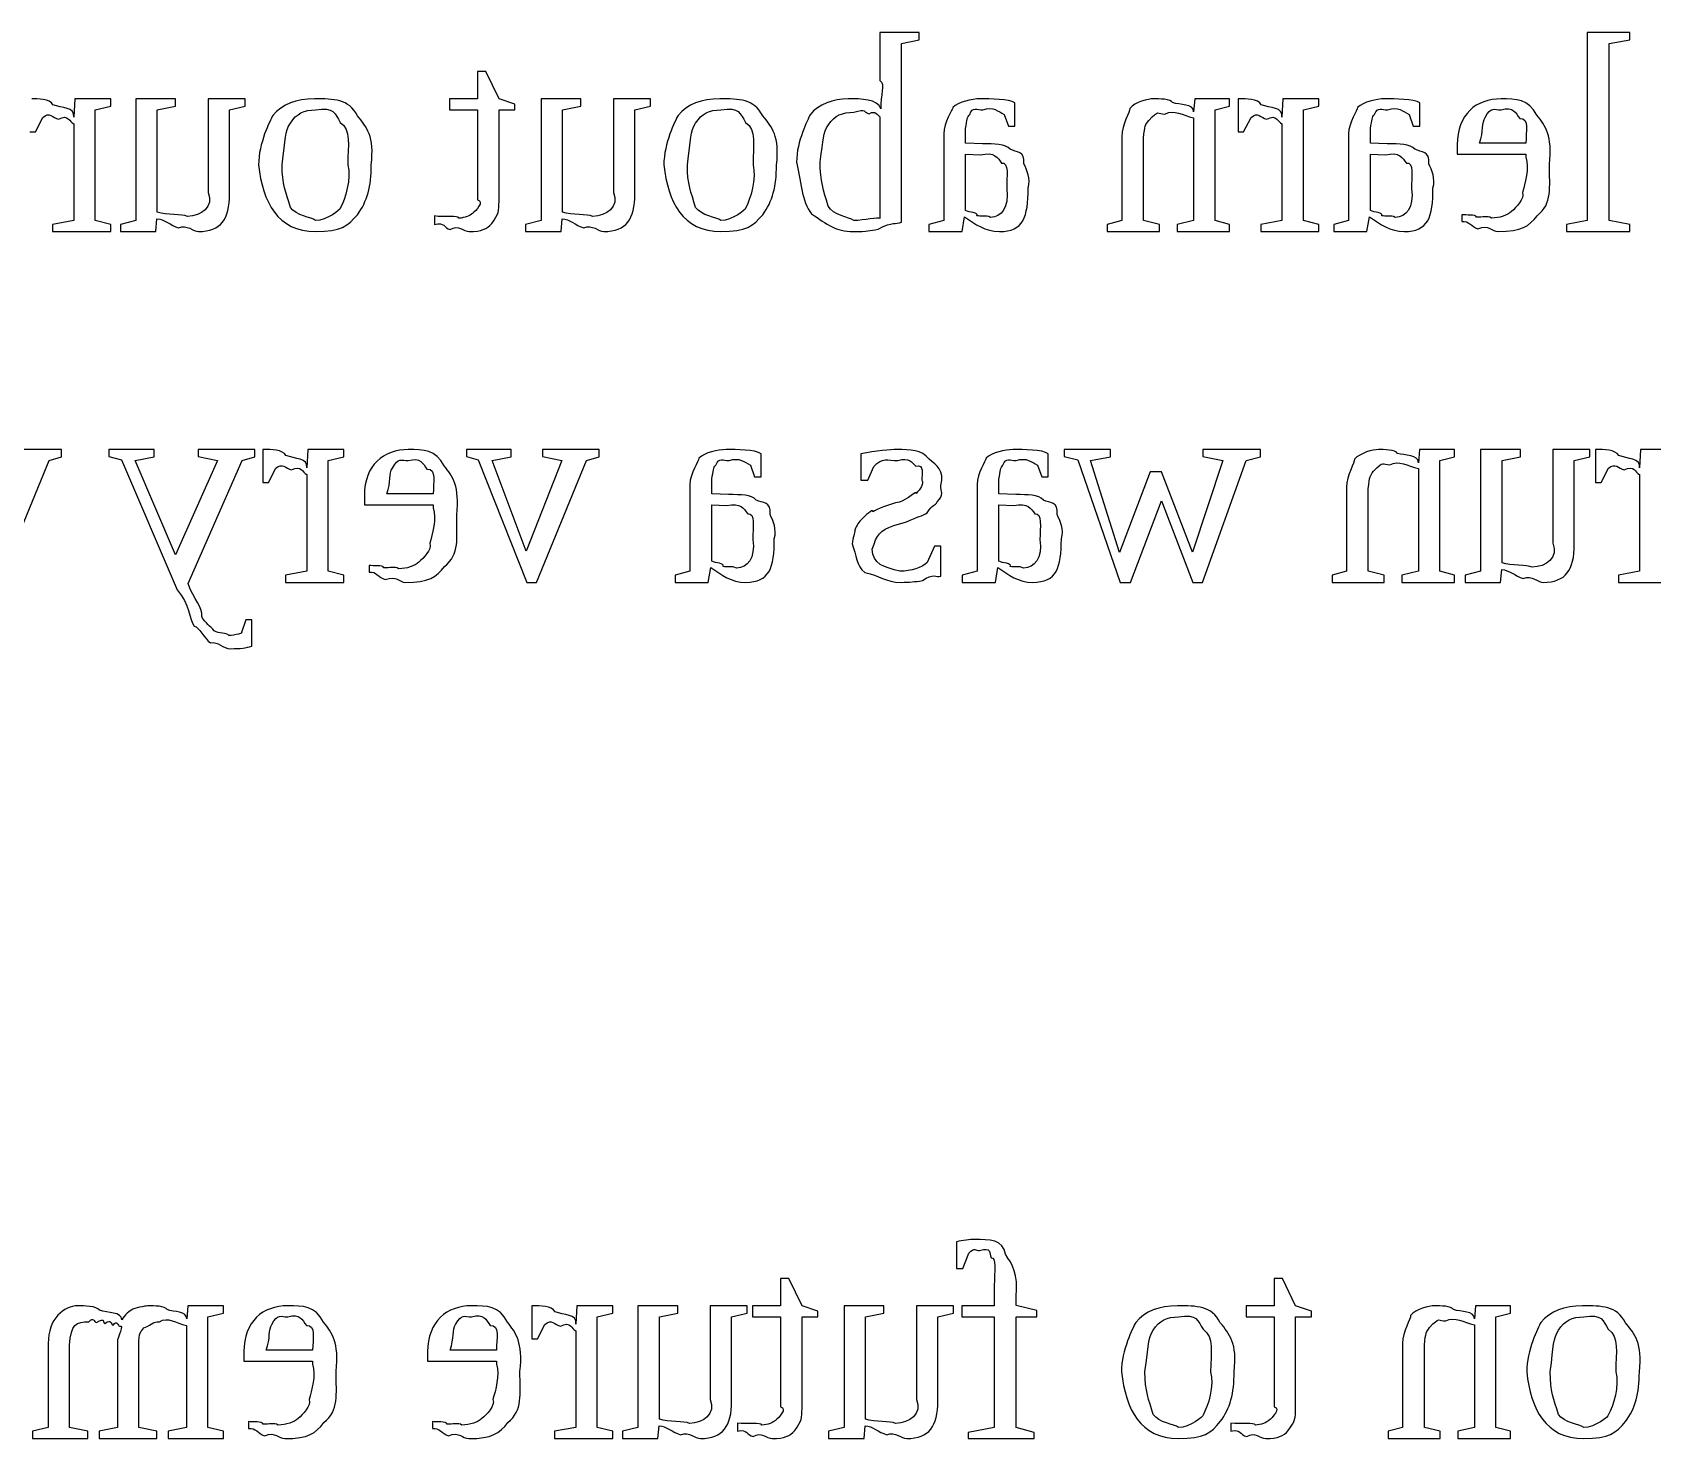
# Model space of a CAD drawing. Header units: millimetres. Extents: x 21 to 196, y 128 to 259.
# Drawn here: x 40.49 to 66.33, y 186.53 to 208.95 of the extents above; entities that cross this region are included whole.
import ezdxf

# ---------------------------------------------------------------- set-up
doc = ezdxf.new("R2010")
doc.units = ezdxf.units.MM
doc.layers.get('0').update_dxf_attribs({"linetype": 'CONTINUOUS'})

msp = doc.modelspace()

# ---------------------------------------------------------------- linework, layer by layer
at = {"color": 0}
for p, q in [((54.6308, 208.951), (54.0025, 208.951)), ((54.0025, 208.951), (54.0025, 208.184)), ((54.35, 208.774), (54.6308, 208.835)), ((54.6308, 208.835), (54.6308, 208.951)), ((65.9652, 208.951), (65.2872, 208.951)), ((65.2872, 208.951), (65.2872, 205.952)), ((65.6347, 208.774), (65.9652, 208.835)), ((65.9652, 208.835), (65.9652, 208.951)), ((54.35, 205.925), (54.35, 208.774)), ((65.6347, 205.952), (65.6347, 208.774)), ((47.7188, 208.328), (47.5865, 208.328)), ((47.5865, 208.328), (47.5865, 207.892)), ((47.928, 207.892), (47.7188, 208.328)), ((41.1607, 207.892), (41.1441, 207.6)), ((41.734, 207.892), (41.1607, 207.892)), ((41.734, 207.777), (41.734, 207.892)), ((42.7701, 207.892), (42.1361, 207.892)), ((42.1361, 207.892), (42.1361, 205.952)), ((42.7701, 207.777), (42.7701, 207.892)), ((43.8781, 207.892), (43.2883, 207.892)), ((43.2883, 207.892), (43.2883, 206.398)), ((43.8781, 207.777), (43.8781, 207.892)), ((47.5865, 207.892), (47.1399, 207.892)), ((47.1399, 207.892), (47.1399, 207.716)), ((48.1817, 207.809), (47.928, 207.892)), ((48.1817, 207.716), (48.1817, 207.809)), ((49.2347, 207.892), (48.6008, 207.892)), ((48.6008, 207.892), (48.6008, 205.952)), ((49.2347, 207.777), (49.2347, 207.892)), ((50.3424, 207.892), (49.7526, 207.892)), ((49.7526, 207.892), (49.7526, 206.398)), ((50.3424, 207.777), (50.3424, 207.892)), ((55.601, 207.892), (55.601, 207.892)), ((56.158, 207.457), (56.158, 207.826)), ((59.0243, 207.892), (59.0077, 207.683)), ((59.581, 207.892), (59.0243, 207.892)), ((59.581, 207.777), (59.581, 207.892)), ((59.7158, 207.892), (59.7158, 207.368)), ((59.7489, 207.892), (59.7158, 207.892)), ((60.4326, 207.892), (60.416, 207.6)), ((61.0059, 207.892), (60.4326, 207.892)), ((61.0059, 207.777), (61.0059, 207.892)), ((62.0586, 207.892), (62.0586, 207.892)), ((62.6152, 207.457), (62.6152, 207.826)), ((40.5324, 207.368), (40.6534, 207.595)), ((41.486, 207.716), (41.734, 207.777)), ((41.486, 205.952), (41.486, 207.716)), ((42.478, 207.716), (42.7701, 207.777)), ((42.478, 206.084), (42.478, 207.716)), ((43.6301, 207.716), (43.8781, 207.777)), ((43.6301, 206.376), (43.6301, 207.716)), ((47.1399, 207.716), (47.5865, 207.716)), ((47.5865, 207.716), (47.5865, 206.283)), ((47.928, 206.255), (47.928, 207.716)), ((47.928, 207.716), (48.1817, 207.716)), ((48.9423, 207.716), (49.2347, 207.777)), ((48.9423, 206.084), (48.9423, 207.716)), ((50.0944, 207.716), (50.3424, 207.777)), ((50.0944, 206.376), (50.0944, 207.716)), ((54.0025, 207.605), (54.0025, 205.985)), ((55.9869, 207.644), (56.0532, 207.457)), ((59.0077, 207.589), (59.0077, 205.952)), ((59.3492, 207.716), (59.581, 207.777)), ((59.3492, 205.952), (59.3492, 207.716)), ((59.8039, 207.368), (59.9253, 207.595)), ((60.7579, 207.716), (61.0059, 207.777)), ((60.7579, 205.952), (60.7579, 207.716)), ((62.4445, 207.644), (62.5105, 207.457)), ((63.9106, 207.716), (63.9106, 207.716)), ((40.4442, 207.368), (40.5324, 207.368)), ((41.1441, 207.495), (41.1441, 205.952)), ((55.0224, 207.336), (55.0224, 205.952)), ((55.3695, 207.187), (55.3695, 207.418)), ((56.0532, 207.457), (56.158, 207.457)), ((57.8612, 207.292), (57.8612, 205.952)), ((58.2083, 205.952), (58.2083, 207.264)), ((59.7158, 207.368), (59.8039, 207.368)), ((60.416, 207.495), (60.416, 205.952)), ((61.4796, 207.336), (61.4796, 205.952)), ((61.8271, 207.187), (61.8271, 207.418)), ((62.5105, 207.457), (62.6152, 207.457)), ((55.6398, 207.176), (55.3695, 207.187)), ((55.3695, 207.01), (55.6066, 206.999)), ((55.3695, 206.112), (55.3695, 207.01)), ((62.097, 207.176), (61.8271, 207.187)), ((61.8271, 207.01), (62.0642, 206.999)), ((61.8271, 206.112), (61.8271, 207.01)), ((63.2107, 207.159), (63.2107, 207.01)), ((63.2107, 207.01), (64.3075, 207.01)), ((64.3075, 207.187), (63.5688, 207.187)), ((64.3075, 207.01), (64.3075, 206.961)), ((44.093, 206.839), (44.093, 206.839)), ((44.468, 206.839), (44.468, 206.839)), ((50.5576, 206.839), (50.5576, 206.839)), ((50.9323, 206.839), (50.9323, 206.839)), ((53.049, 206.889), (53.049, 206.889)), ((42.4561, 205.776), (42.4727, 205.98)), ((46.8976, 206.024), (46.8976, 205.891)), ((48.9204, 205.776), (48.937, 205.98)), ((55.3145, 205.776), (55.353, 206.013)), ((61.7721, 205.776), (61.8105, 206.013)), ((63.2876, 206.045), (63.2876, 205.935)), ((41.1441, 205.952), (40.8079, 205.891)), ((40.8079, 205.891), (40.8079, 205.776)), ((40.8079, 205.776), (41.734, 205.776)), ((41.734, 205.891), (41.486, 205.952)), ((41.734, 205.776), (41.734, 205.891)), ((42.1361, 205.952), (41.8881, 205.891)), ((41.8881, 205.891), (41.8881, 205.776)), ((41.8881, 205.776), (42.4561, 205.776)), ((47.4543, 205.776), (47.4543, 205.776)), ((48.6008, 205.952), (48.3528, 205.891)), ((48.3528, 205.891), (48.3528, 205.776)), ((48.3528, 205.776), (48.9204, 205.776)), ((55.0224, 205.952), (54.7853, 205.891)), ((54.7853, 205.891), (54.7853, 205.776)), ((54.7853, 205.776), (55.3145, 205.776)), ((57.8612, 205.952), (57.6294, 205.891)), ((57.6294, 205.891), (57.6294, 205.776)), ((57.6294, 205.776), (58.462, 205.776)), ((58.462, 205.891), (58.2083, 205.952)), ((58.462, 205.776), (58.462, 205.891)), ((59.0077, 205.952), (58.7431, 205.891)), ((58.7431, 205.891), (58.7431, 205.776)), ((58.7431, 205.776), (59.581, 205.776)), ((59.581, 205.891), (59.3492, 205.952)), ((59.581, 205.776), (59.581, 205.891)), ((60.416, 205.952), (60.0798, 205.891)), ((60.0798, 205.891), (60.0798, 205.776)), ((60.0798, 205.776), (61.0059, 205.776)), ((61.0059, 205.891), (60.7579, 205.952)), ((61.0059, 205.776), (61.0059, 205.891)), ((61.4796, 205.952), (61.2429, 205.891)), ((61.2429, 205.891), (61.2429, 205.776)), ((61.2429, 205.776), (61.7721, 205.776)), ((65.2872, 205.952), (64.9566, 205.891)), ((64.9566, 205.891), (64.9566, 205.776)), ((64.9566, 205.776), (65.9652, 205.776)), ((65.9652, 205.891), (65.6347, 205.952)), ((65.9652, 205.776), (65.9652, 205.891)), ((39.9521, 200.183), (40.7515, 202.124)), ((40.9497, 202.3), (40.0459, 202.3)), ((40.7515, 202.124), (40.9497, 202.184)), ((40.9497, 202.184), (40.9497, 202.3)), ((42.4272, 202.3), (41.705, 202.3)), ((41.705, 202.3), (41.705, 202.19)), ((41.705, 202.19), (41.9089, 202.135)), ((41.9089, 202.135), (42.7965, 200.062)), ((42.1238, 202.124), (42.4272, 202.184)), ((42.7687, 200.619), (42.1238, 202.124)), ((42.4272, 202.184), (42.4272, 202.3)), ((43.4358, 202.124), (42.7687, 200.619)), ((42.9673, 200.162), (43.8326, 202.124)), ((44.0313, 202.3), (43.1271, 202.3)), ((43.1271, 202.3), (43.1271, 202.19)), ((43.1271, 202.19), (43.4358, 202.124)), ((43.8326, 202.124), (44.0313, 202.184)), ((44.0313, 202.184), (44.0313, 202.3)), ((44.1607, 202.3), (44.1607, 201.777)), ((44.1935, 202.3), (44.1607, 202.3)), ((44.8772, 202.3), (44.8606, 202.008)), ((45.4505, 202.3), (44.8772, 202.3)), ((45.2025, 202.124), (45.4505, 202.184)), ((45.2025, 200.36), (45.2025, 202.124)), ((45.4505, 202.184), (45.4505, 202.3)), ((46.4813, 202.124), (46.4813, 202.124)), ((48.1238, 202.3), (47.4073, 202.3)), ((47.4073, 202.3), (47.4073, 202.19)), ((47.4073, 202.19), (47.5947, 202.135)), ((47.5947, 202.135), (48.3718, 200.183)), ((47.8208, 202.124), (48.1238, 202.184)), ((48.3609, 200.679), (47.8208, 202.124)), ((48.1238, 202.184), (48.1238, 202.3)), ((48.9285, 202.124), (48.3609, 200.679)), ((48.5263, 200.183), (49.3254, 202.124)), ((49.524, 202.3), (48.6198, 202.3)), ((48.6198, 202.3), (48.6198, 202.19)), ((48.6198, 202.19), (48.9285, 202.124)), ((49.3254, 202.124), (49.524, 202.184)), ((49.524, 202.184), (49.524, 202.3)), ((51.5525, 202.3), (51.5525, 202.3)), ((52.1092, 201.865), (52.1092, 202.234)), ((53.7009, 202.234), (53.7009, 201.81)), ((56.1315, 202.3), (56.1315, 202.3)), ((56.6882, 201.865), (56.6882, 202.234)), ((57.682, 202.3), (56.9433, 202.3)), ((56.9433, 202.3), (56.9433, 202.19)), ((56.9433, 202.19), (57.1581, 202.135)), ((57.1581, 202.135), (57.8362, 200.183)), ((57.3624, 202.124), (57.682, 202.184)), ((57.8252, 200.658), (57.3624, 202.124)), ((57.682, 202.184), (57.682, 202.3)), ((59.4734, 202.124), (58.9883, 200.663)), ((59.1481, 200.183), (59.848, 202.124)), ((60.0742, 202.3), (59.1538, 202.3)), ((59.1538, 202.3), (59.1538, 202.19)), ((59.1538, 202.19), (59.4734, 202.124)), ((59.848, 202.124), (60.0742, 202.184)), ((60.0742, 202.184), (60.0742, 202.3)), ((62.6099, 202.3), (62.5934, 202.091)), ((63.1666, 202.3), (62.6099, 202.3)), ((62.9348, 202.124), (63.1666, 202.184)), ((62.9348, 200.36), (62.9348, 202.124)), ((63.1666, 202.184), (63.1666, 202.3)), ((64.2193, 202.3), (63.5854, 202.3)), ((63.5854, 202.3), (63.5854, 200.36)), ((63.9272, 202.124), (64.2193, 202.184)), ((63.9272, 200.492), (63.9272, 202.124)), ((64.2193, 202.184), (64.2193, 202.3)), ((65.3274, 202.3), (64.7375, 202.3)), ((64.7375, 202.3), (64.7375, 200.806)), ((65.0794, 202.124), (65.3274, 202.184)), ((65.0794, 200.784), (65.0794, 202.124)), ((65.3274, 202.184), (65.3274, 202.3)), ((65.4184, 202.3), (65.4184, 201.777)), ((65.4512, 202.3), (65.4184, 202.3)), ((66.1349, 202.3), (66.1183, 202.008)), ((66.7082, 202.3), (66.1349, 202.3)), ((44.2489, 201.777), (44.3699, 202.002)), ((44.8606, 201.903), (44.8606, 200.36)), ((51.9384, 202.052), (52.0044, 201.865)), ((52.0044, 201.865), (52.1092, 201.865)), ((53.811, 201.81), (53.9048, 202.03)), ((56.5175, 202.052), (56.5838, 201.865)), ((56.5838, 201.865), (56.6882, 201.865)), ((58.3159, 201.947), (57.8252, 200.658)), ((58.4976, 201.947), (58.3159, 201.947)), ((58.9883, 200.663), (58.4976, 201.947)), ((62.5934, 201.997), (62.5934, 200.36)), ((65.5066, 201.777), (65.6276, 202.002)), ((66.1183, 201.903), (66.1183, 200.36)), ((44.1607, 201.777), (44.2489, 201.777)), ((46.8782, 201.595), (46.1395, 201.595)), ((50.9736, 201.743), (50.9736, 200.36)), ((51.3211, 201.595), (51.3211, 201.826)), ((51.5909, 201.584), (51.3211, 201.595)), ((53.7009, 201.81), (53.811, 201.81)), ((55.553, 201.743), (55.553, 200.36)), ((55.9001, 201.595), (55.9001, 201.826)), ((56.1703, 201.584), (55.9001, 201.595)), ((61.4468, 201.699), (61.4468, 200.36)), ((61.794, 200.36), (61.794, 201.672)), ((65.4184, 201.777), (65.5066, 201.777)), ((45.781, 201.567), (45.781, 201.418)), ((45.781, 201.418), (46.8782, 201.418)), ((46.8782, 201.418), (46.8782, 201.369)), ((51.3211, 201.418), (51.5578, 201.407)), ((51.3211, 200.52), (51.3211, 201.418)), ((55.9001, 201.418), (56.1372, 201.407)), ((55.9001, 200.52), (55.9001, 201.418)), ((58.0016, 200.183), (58.4976, 201.484)), ((58.4976, 201.484), (58.994, 200.183)), ((54.2244, 201.088), (54.4283, 201.148)), ((53.563, 200.795), (53.563, 200.795)), ((54.8749, 200.762), (54.7592, 200.498)), ((54.9741, 200.762), (54.8749, 200.762)), ((54.9741, 200.283), (54.9741, 200.762)), ((44.8606, 200.36), (44.5244, 200.299)), ((44.5244, 200.299), (44.5244, 200.183)), ((45.4505, 200.299), (45.2025, 200.36)), ((45.4505, 200.183), (45.4505, 200.299)), ((45.8583, 200.454), (45.8583, 200.343)), ((50.9736, 200.36), (50.7365, 200.299)), ((50.7365, 200.299), (50.7365, 200.183)), ((51.2657, 200.183), (51.3045, 200.42)), ((55.553, 200.36), (55.3159, 200.299)), ((55.3159, 200.299), (55.3159, 200.183)), ((55.8451, 200.183), (55.8835, 200.42)), ((61.4468, 200.36), (61.2151, 200.299)), ((61.2151, 200.299), (61.2151, 200.183)), ((62.0476, 200.299), (61.794, 200.36)), ((62.0476, 200.183), (62.0476, 200.299)), ((62.5934, 200.36), (62.3288, 200.299)), ((62.3288, 200.299), (62.3288, 200.183)), ((63.1666, 200.299), (62.9348, 200.36)), ((63.1666, 200.183), (63.1666, 200.299)), ((63.5854, 200.36), (63.3374, 200.299)), ((63.3374, 200.299), (63.3374, 200.183)), ((63.905, 200.183), (63.9216, 200.387)), ((66.1183, 200.36), (65.7821, 200.299)), ((65.7821, 200.299), (65.7821, 200.183)), ((44.5244, 200.183), (45.4505, 200.183)), ((48.3718, 200.183), (48.5263, 200.183)), ((50.7365, 200.183), (51.2657, 200.183)), ((55.3159, 200.183), (55.8451, 200.183)), ((57.8362, 200.183), (58.0016, 200.183)), ((58.994, 200.183), (59.1481, 200.183)), ((61.2151, 200.183), (62.0476, 200.183)), ((62.3288, 200.183), (63.1666, 200.183)), ((63.3374, 200.183), (63.905, 200.183)), ((65.7821, 200.183), (66.7082, 200.183)), ((43.8877, 199.583), (43.8217, 199.384)), ((43.9872, 199.583), (43.8877, 199.583)), ((43.9872, 199.164), (43.9872, 199.583)), ((43.6453, 199.125), (43.6453, 199.125))]:
    msp.add_line(p, q, dxfattribs=at)
at = {"color": 250}
for p, q in [((55.2277, 189.668), (55.2277, 189.243)), ((55.3268, 189.243), (55.4207, 189.486)), ((55.2277, 189.243), (55.3268, 189.243)), ((52.5515, 189.083), (52.4192, 189.083)), ((52.4192, 189.083), (52.4192, 188.648)), ((52.7611, 188.648), (52.5515, 189.083)), ((55.8285, 188.973), (55.8285, 188.648)), ((60.4227, 189.083), (60.2904, 189.083)), ((60.2904, 189.083), (60.2904, 188.648)), ((60.6323, 188.648), (60.4227, 189.083)), ((56.1756, 188.654), (56.1756, 188.791)), ((42.9645, 188.648), (42.9479, 188.438)), ((43.5321, 188.648), (42.9645, 188.648)), ((43.2841, 188.472), (43.5321, 188.532)), ((43.2841, 186.708), (43.2841, 188.472)), ((43.5321, 188.532), (43.5321, 188.648)), ((44.5576, 188.472), (44.5576, 188.472)), ((47.4899, 188.472), (47.4899, 188.472)), ((48.4519, 188.648), (48.4519, 188.124)), ((48.4851, 188.648), (48.4519, 188.648)), ((49.1684, 188.648), (49.1518, 188.356)), ((49.7417, 188.648), (49.1684, 188.648)), ((49.4937, 188.472), (49.7417, 188.532)), ((49.4937, 186.708), (49.4937, 188.472)), ((49.7417, 188.532), (49.7417, 188.648)), ((50.7781, 188.648), (50.1442, 188.648)), ((50.1442, 188.648), (50.1442, 186.708)), ((50.4857, 188.472), (50.7781, 188.532)), ((50.4857, 186.84), (50.4857, 188.472)), ((50.7781, 188.532), (50.7781, 188.648)), ((51.8859, 188.648), (51.296, 188.648)), ((51.296, 188.648), (51.296, 187.154)), ((51.6378, 188.472), (51.8859, 188.532)), ((51.6378, 187.132), (51.6378, 188.472)), ((51.8859, 188.532), (51.8859, 188.648)), ((52.4192, 188.648), (51.9726, 188.648)), ((51.9726, 188.648), (51.9726, 188.472)), ((51.9726, 188.472), (52.4192, 188.472)), ((52.4192, 188.472), (52.4192, 187.039)), ((53.0144, 188.565), (52.7611, 188.648)), ((52.7611, 187.011), (52.7611, 188.472)), ((52.7611, 188.472), (53.0144, 188.472)), ((53.0144, 188.472), (53.0144, 188.565)), ((54.0674, 188.648), (53.4335, 188.648)), ((53.4335, 188.648), (53.4335, 186.708)), ((53.7753, 188.472), (54.0674, 188.532)), ((53.7753, 186.84), (53.7753, 188.472)), ((54.0674, 188.532), (54.0674, 188.648)), ((55.1751, 188.648), (54.5853, 188.648)), ((54.5853, 188.648), (54.5853, 187.154)), ((54.9271, 188.472), (55.1751, 188.532)), ((54.9271, 187.132), (54.9271, 188.472)), ((55.1751, 188.532), (55.1751, 188.648)), ((55.8285, 188.648), (55.3103, 188.648)), ((55.3103, 188.648), (55.3103, 188.472)), ((55.3103, 188.472), (55.8285, 188.472)), ((55.8285, 188.472), (55.8285, 186.708)), ((56.5065, 188.571), (56.1756, 188.654)), ((56.1756, 188.472), (56.5065, 188.472)), ((56.1756, 186.708), (56.1756, 188.472)), ((56.5065, 188.472), (56.5065, 188.571)), ((60.2904, 188.648), (59.8442, 188.648)), ((59.8442, 188.648), (59.8442, 188.472)), ((59.8442, 188.472), (60.2904, 188.472)), ((60.2904, 188.472), (60.2904, 187.039)), ((60.8859, 188.565), (60.6323, 188.648)), ((60.6323, 187.011), (60.6323, 188.472)), ((60.6323, 188.472), (60.8859, 188.472)), ((60.8859, 188.472), (60.8859, 188.565)), ((63.5042, 188.648), (63.4877, 188.438)), ((64.0609, 188.648), (63.5042, 188.648)), ((63.8295, 188.472), (64.0609, 188.532)), ((63.8295, 186.708), (63.8295, 188.472)), ((64.0609, 188.532), (64.0609, 188.648)), ((42.9426, 188.334), (42.9426, 186.708)), ((48.5401, 188.124), (48.6615, 188.35)), ((49.1518, 188.251), (49.1518, 186.708)), ((63.4877, 188.345), (63.4877, 186.708)), ((40.7377, 188.047), (40.7377, 186.708)), ((41.0792, 186.708), (41.0792, 188.02)), ((41.8401, 188.064), (41.8401, 186.708)), ((42.1816, 186.708), (42.1816, 188.02)), ((43.8573, 187.915), (43.8573, 187.766)), ((44.9545, 187.942), (44.2158, 187.942)), ((46.79, 187.915), (46.79, 187.766)), ((47.8868, 187.942), (47.148, 187.942)), ((48.4519, 188.124), (48.5401, 188.124)), ((62.3411, 188.047), (62.3411, 186.708)), ((62.6883, 186.708), (62.6883, 188.02)), ((43.8573, 187.766), (44.9545, 187.766)), ((44.9545, 187.766), (44.9545, 187.716)), ((46.79, 187.766), (47.8868, 187.766)), ((47.8868, 187.766), (47.8868, 187.716)), ((57.857, 187.595), (57.857, 187.595)), ((58.2316, 187.595), (58.2316, 187.595)), ((64.3199, 187.595), (64.3199, 187.595)), ((64.6949, 187.595), (64.6949, 187.595)), ((40.7377, 186.708), (40.4894, 186.647)), ((40.4894, 186.647), (40.4894, 186.531)), ((41.3713, 186.647), (41.0792, 186.708)), ((41.3713, 186.531), (41.3713, 186.647)), ((41.8401, 186.708), (41.5477, 186.647)), ((41.5477, 186.647), (41.5477, 186.531)), ((42.4684, 186.647), (42.1816, 186.708)), ((42.4684, 186.531), (42.4684, 186.647)), ((42.9426, 186.708), (42.6501, 186.647)), ((42.6501, 186.647), (42.6501, 186.531)), ((43.5321, 186.647), (43.2841, 186.708)), ((43.5321, 186.531), (43.5321, 186.647)), ((43.9346, 186.801), (43.9346, 186.691)), ((46.8672, 186.801), (46.8672, 186.691)), ((49.1518, 186.708), (48.8156, 186.647)), ((48.8156, 186.647), (48.8156, 186.531)), ((49.7417, 186.647), (49.4937, 186.708)), ((49.7417, 186.531), (49.7417, 186.647)), ((50.1442, 186.708), (49.8962, 186.647)), ((49.8962, 186.647), (49.8962, 186.531)), ((50.4638, 186.531), (50.4804, 186.735)), ((51.7303, 186.779), (51.7303, 186.647)), ((53.4335, 186.708), (53.1855, 186.647)), ((53.1855, 186.647), (53.1855, 186.531)), ((53.7531, 186.531), (53.7697, 186.735)), ((55.8285, 186.708), (55.4094, 186.63)), ((55.4094, 186.63), (55.4094, 186.531)), ((56.4624, 186.63), (56.1756, 186.708)), ((56.4624, 186.531), (56.4624, 186.63)), ((59.6015, 186.779), (59.6015, 186.647)), ((62.3411, 186.708), (62.1097, 186.647)), ((62.1097, 186.647), (62.1097, 186.531)), ((62.9419, 186.647), (62.6883, 186.708)), ((62.9419, 186.531), (62.9419, 186.647)), ((63.4877, 186.708), (63.2231, 186.647)), ((63.2231, 186.647), (63.2231, 186.531)), ((64.0609, 186.647), (63.8295, 186.708)), ((64.0609, 186.531), (64.0609, 186.647)), ((40.4894, 186.531), (41.3713, 186.531)), ((41.5477, 186.531), (42.4684, 186.531)), ((42.6501, 186.531), (43.5321, 186.531)), ((48.8156, 186.531), (49.7417, 186.531)), ((49.8962, 186.531), (50.4638, 186.531)), ((52.287, 186.531), (52.287, 186.531)), ((53.1855, 186.531), (53.7531, 186.531)), ((55.4094, 186.531), (56.4624, 186.531)), ((60.1581, 186.531), (60.1581, 186.531)), ((62.1097, 186.531), (62.9419, 186.531)), ((63.2231, 186.531), (64.0609, 186.531))]:
    msp.add_line(p, q, dxfattribs=at)
at = {"color": 0}
for points in [[(54.0025, 208.184), (54.0949, 208.124), (54.0082, 207.953), (54.0191, 207.732)], [(40.8132, 207.798), (40.7691, 207.892), (40.5585, 207.892), (40.477, 207.892)], [(41.1441, 207.6), (41.1702, 207.767), (40.954, 207.735), (40.8132, 207.798)], [(44.9862, 207.892), (44.6938, 207.892), (44.4708, 207.804), (44.3191, 207.628)], [(45.6696, 207.622), (45.5291, 207.892), (45.2921, 207.892), (44.9862, 207.892)], [(51.4505, 207.892), (51.1584, 207.892), (50.9351, 207.804), (50.7834, 207.628)], [(52.1339, 207.622), (51.9934, 207.892), (51.7564, 207.892), (51.4505, 207.892)], [(53.4956, 207.892), (53.2571, 207.892), (53.0296, 207.807), (52.8891, 207.639)], [(54.0191, 207.732), (53.9669, 207.892), (53.7048, 207.892), (53.4956, 207.892)], [(55.601, 207.892), (55.4687, 207.892), (55.2581, 207.845), (55.1656, 207.754)], [(56.158, 207.826), (56.0641, 207.892), (55.7636, 207.892), (55.601, 207.892)], [(58.3681, 207.892), (58.2842, 207.892), (58.0732, 207.84), (57.9878, 207.738)], [(58.6715, 207.832), (58.6521, 207.892), (58.4496, 207.892), (58.3681, 207.892)], [(59.0077, 207.683), (59.0077, 207.815), (58.7897, 207.794), (58.6715, 207.832)], [(60.0851, 207.798), (60.041, 207.892), (59.8304, 207.892), (59.7489, 207.892)], [(60.416, 207.6), (60.4421, 207.767), (60.2259, 207.735), (60.0851, 207.798)], [(62.0586, 207.892), (61.9263, 207.892), (61.7153, 207.845), (61.6232, 207.754)], [(62.6152, 207.826), (62.5217, 207.892), (62.2212, 207.892), (62.0586, 207.892)], [(63.9106, 207.892), (63.518, 207.892), (63.2107, 207.647), (63.2107, 207.159)], [(64.4839, 207.633), (64.3488, 207.892), (64.1572, 207.892), (63.9106, 207.892)], [(40.6534, 207.595), (40.7582, 207.694), (40.8065, 207.585), (40.9014, 207.567)], [(40.9014, 207.567), (41.064, 207.657), (41.0753, 207.524), (41.1441, 207.495)], [(44.3191, 207.628), (44.275, 207.54), (44.093, 207.188), (44.093, 206.839)], [(44.6003, 207.506), (44.698, 207.657), (44.8194, 207.716), (45.0025, 207.716)], [(45.0025, 207.716), (45.2974, 207.774), (45.314, 207.65), (45.394, 207.517)], [(45.89, 206.839), (45.9437, 207.297), (45.817, 207.441), (45.6696, 207.622)], [(50.7834, 207.628), (50.7393, 207.54), (50.5576, 207.188), (50.5576, 206.839)], [(51.0646, 207.506), (51.1623, 207.657), (51.2837, 207.716), (51.4671, 207.716)], [(51.4671, 207.716), (51.762, 207.774), (51.7783, 207.65), (51.8583, 207.517)], [(52.3543, 206.839), (52.4083, 207.297), (52.2813, 207.441), (52.1339, 207.622)], [(52.8891, 207.639), (52.856, 207.558), (52.6743, 207.221), (52.6743, 206.883)], [(53.1813, 207.479), (53.2832, 207.631), (53.406, 207.677), (53.5891, 207.677)], [(53.5891, 207.677), (53.782, 207.749), (53.7517, 207.669), (53.8318, 207.655)], [(53.8318, 207.655), (53.9404, 207.719), (53.9669, 207.623), (54.0025, 207.605)], [(55.1656, 207.754), (55.1642, 207.707), (55.0224, 207.523), (55.0224, 207.336)], [(55.3695, 207.418), (55.3956, 207.561), (55.3918, 207.596), (55.4359, 207.644)], [(55.4359, 207.644), (55.4838, 207.774), (55.5502, 207.716), (55.645, 207.716)], [(55.645, 207.716), (55.8214, 207.774), (55.8849, 207.691), (55.9869, 207.644)], [(57.9878, 207.738), (57.9974, 207.686), (57.8612, 207.486), (57.8612, 207.292)], [(58.2083, 207.264), (58.2291, 207.473), (58.2359, 207.475), (58.2909, 207.545)], [(58.2909, 207.545), (58.4563, 207.73), (58.4331, 207.65), (58.5502, 207.65)], [(58.5502, 207.65), (58.699, 207.73), (58.8285, 207.629), (59.0077, 207.589)], [(59.9253, 207.595), (60.0301, 207.694), (60.0784, 207.585), (60.1733, 207.567)], [(60.1733, 207.567), (60.3359, 207.657), (60.3472, 207.524), (60.416, 207.495)], [(61.6232, 207.754), (61.6218, 207.707), (61.4796, 207.523), (61.4796, 207.336)], [(61.8271, 207.418), (61.8532, 207.561), (61.849, 207.596), (61.8931, 207.644)], [(61.8931, 207.644), (61.9414, 207.774), (62.0078, 207.716), (62.1026, 207.716)], [(62.1026, 207.716), (62.279, 207.774), (62.3425, 207.691), (62.4445, 207.644)], [(63.5688, 207.187), (63.6393, 207.377), (63.5991, 207.513), (63.657, 207.595)], [(63.657, 207.595), (63.7536, 207.774), (63.7977, 207.716), (63.9106, 207.716)], [(63.9106, 207.716), (64.1131, 207.774), (64.1396, 207.669), (64.2084, 207.578)], [(64.2084, 207.578), (64.3668, 207.595), (64.3075, 207.359), (64.3075, 207.187)], [(64.6825, 206.845), (64.7347, 207.311), (64.6162, 207.459), (64.4839, 207.633)], [(44.468, 206.839), (44.5258, 207.264), (44.5121, 207.37), (44.6003, 207.506)], [(45.394, 207.517), (45.5757, 207.392), (45.5154, 207.159), (45.5154, 206.839)], [(50.9323, 206.839), (50.9901, 207.264), (50.9764, 207.37), (51.0646, 207.506)], [(51.8583, 207.517), (52.0404, 207.392), (51.9797, 207.159), (51.9797, 206.839)], [(53.049, 206.889), (53.1068, 207.253), (53.0931, 207.349), (53.1813, 207.479)], [(55.6066, 206.999), (55.8366, 207.054), (55.8849, 206.947), (55.9428, 206.867)], [(56.0807, 207.088), (56.0021, 207.176), (55.8313, 207.172), (55.6398, 207.176)], [(56.3012, 206.856), (56.3217, 207.068), (56.1799, 207.035), (56.0807, 207.088)], [(62.0642, 206.999), (62.2942, 207.054), (62.3425, 206.947), (62.4004, 206.867)], [(62.538, 207.088), (62.4597, 207.176), (62.2886, 207.172), (62.097, 207.176)], [(62.7585, 206.856), (62.7793, 207.068), (62.6375, 207.035), (62.538, 207.088)], [(44.093, 206.839), (44.1579, 206.246), (44.3964, 205.776), (45.0025, 205.776)], [(44.6003, 206.162), (44.5258, 206.407), (44.468, 206.527), (44.468, 206.839)], [(45.5154, 206.839), (45.5757, 206.631), (45.4752, 206.285), (45.394, 206.15)], [(45.6696, 206.045), (45.8265, 206.256), (45.89, 206.494), (45.89, 206.839)], [(50.5576, 206.839), (50.6222, 206.246), (50.8607, 205.776), (51.4671, 205.776)], [(51.0646, 206.162), (50.9901, 206.407), (50.9323, 206.527), (50.9323, 206.839)], [(51.9797, 206.839), (52.0404, 206.631), (51.9395, 206.285), (51.8583, 206.15)], [(52.1339, 206.045), (52.2912, 206.256), (52.3543, 206.494), (52.3543, 206.839)], [(52.6743, 206.883), (52.7389, 206.624), (52.754, 206.247), (52.911, 206.057)], [(53.1756, 206.183), (53.1068, 206.44), (53.049, 206.576), (53.049, 206.889)], [(55.9428, 206.867), (56.0684, 206.892), (56.0257, 206.649), (56.0257, 206.459)], [(56.3672, 206.47), (56.4141, 206.627), (56.3453, 206.752), (56.3012, 206.856)], [(62.4004, 206.867), (62.5256, 206.892), (62.4829, 206.649), (62.4829, 206.459)], [(62.8248, 206.47), (62.8717, 206.627), (62.8026, 206.752), (62.7585, 206.856)], [(64.3075, 206.961), (64.3668, 206.797), (64.2895, 206.533), (64.2525, 206.398)], [(64.4895, 206.029), (64.7347, 206.23), (64.6825, 206.47), (64.6825, 206.845)], [(43.2883, 206.398), (43.386, 206.173), (43.1782, 206.018), (42.9577, 206.018)], [(43.1341, 205.776), (43.4964, 205.776), (43.6301, 205.975), (43.6301, 206.376)], [(47.5865, 206.283), (47.7008, 206.252), (47.559, 206.113), (47.5036, 206.062)], [(47.8123, 205.902), (47.928, 206.062), (47.928, 206.103), (47.928, 206.255)], [(49.7526, 206.398), (49.8507, 206.173), (49.6425, 206.018), (49.422, 206.018)], [(49.5984, 205.776), (49.9607, 205.776), (50.0944, 205.975), (50.0944, 206.376)], [(56.0257, 206.459), (56.0684, 206.162), (55.94, 206.001), (55.7664, 206.001)], [(55.9096, 205.776), (56.2956, 205.776), (56.3672, 206.007), (56.3672, 206.47)], [(62.4829, 206.459), (62.5256, 206.162), (62.3976, 206.001), (62.224, 206.001)], [(62.3672, 205.776), (62.7532, 205.776), (62.8248, 206.007), (62.8248, 206.47)], [(64.2525, 206.398), (64.2895, 206.294), (64.1533, 206.164), (64.0761, 206.095)], [(42.4727, 205.98), (42.5884, 205.974), (42.6861, 205.876), (42.8142, 205.836)], [(42.9577, 206.018), (42.8748, 206.054), (42.6254, 206.04), (42.478, 206.084)], [(45.0025, 205.952), (44.9365, 206.01), (44.6885, 206.021), (44.6003, 206.162)], [(45.394, 206.15), (45.4106, 206.128), (45.1788, 205.952), (45.0025, 205.952)], [(45.0025, 205.776), (45.4106, 205.776), (45.5193, 205.865), (45.6696, 206.045)], [(47.2888, 205.99), (47.2779, 206.036), (47.0517, 206.001), (46.8976, 206.024)], [(47.5036, 206.062), (47.4733, 206.036), (47.377, 205.99), (47.2888, 205.99)], [(48.937, 205.98), (49.0527, 205.974), (49.1504, 205.876), (49.2788, 205.836)], [(49.422, 206.018), (49.3391, 206.054), (49.0897, 206.04), (48.9423, 206.084)], [(51.4671, 205.952), (51.4008, 206.01), (51.1528, 206.021), (51.0646, 206.162)], [(51.8583, 206.15), (51.8749, 206.128), (51.6435, 205.952), (51.4671, 205.952)], [(51.4671, 205.776), (51.8749, 205.776), (51.9836, 205.865), (52.1339, 206.045)], [(52.911, 206.057), (53.1689, 205.893), (53.2903, 205.776), (53.5838, 205.776)], [(53.5891, 205.952), (53.5107, 206.01), (53.2613, 206.029), (53.1756, 206.183)], [(54.0025, 205.985), (53.9806, 206.01), (53.7517, 205.952), (53.5891, 205.952)], [(55.353, 206.013), (55.5279, 205.893), (55.6824, 205.776), (55.9096, 205.776)], [(55.5516, 206.029), (55.5763, 206.084), (55.433, 206.079), (55.3695, 206.112)], [(55.7664, 206.001), (55.6934, 206.043), (55.6108, 206.01), (55.5516, 206.029)], [(61.8105, 206.013), (61.9855, 205.893), (62.14, 205.776), (62.3672, 205.776)], [(62.0088, 206.029), (62.0339, 206.084), (61.8906, 206.079), (61.8271, 206.112)], [(62.224, 206.001), (62.151, 206.043), (62.0681, 206.01), (62.0088, 206.029)], [(63.5194, 206.007), (63.5109, 206.058), (63.3469, 206.03), (63.2876, 206.045)], [(63.7565, 205.99), (63.6986, 206.036), (63.6115, 205.996), (63.5194, 206.007)], [(64.0761, 206.095), (64.014, 206.036), (63.8888, 205.99), (63.7565, 205.99)], [(63.8665, 205.776), (64.2387, 205.776), (64.3572, 205.86), (64.4895, 206.029)], [(42.8142, 205.836), (42.9602, 205.893), (43.0459, 205.776), (43.1341, 205.776)], [(46.8976, 205.891), (47.0655, 205.937), (47.0408, 205.831), (47.1509, 205.809)], [(47.1509, 205.809), (47.2817, 205.893), (47.359, 205.776), (47.4543, 205.776)], [(47.4543, 205.776), (47.6525, 205.776), (47.7326, 205.817), (47.8123, 205.902)], [(49.2788, 205.836), (49.4249, 205.893), (49.5102, 205.776), (49.5984, 205.776)], [(53.5838, 205.776), (53.8152, 205.776), (53.8318, 205.788), (53.975, 205.814)], [(53.975, 205.814), (54.2202, 205.948), (54.2438, 205.88), (54.35, 205.925)], [(63.2876, 205.935), (63.3966, 205.955), (63.4351, 205.853), (63.5413, 205.82)], [(63.5413, 205.82), (63.7275, 205.893), (63.7565, 205.776), (63.8665, 205.776)], [(44.5301, 202.207), (44.486, 202.3), (44.275, 202.3), (44.1935, 202.3)], [(44.3699, 202.002), (44.4747, 202.102), (44.523, 201.993), (44.6183, 201.975)], [(44.8606, 202.008), (44.8867, 202.175), (44.6705, 202.143), (44.5301, 202.207)], [(46.4813, 202.3), (46.0887, 202.3), (45.781, 202.055), (45.781, 201.567)], [(46.2276, 202.002), (46.3243, 202.182), (46.3684, 202.124), (46.4813, 202.124)], [(47.0546, 202.041), (46.9194, 202.3), (46.7279, 202.3), (46.4813, 202.3)], [(46.4813, 202.124), (46.6838, 202.182), (46.7099, 202.077), (46.779, 201.986)], [(51.1168, 202.162), (51.1157, 202.116), (50.9736, 201.931), (50.9736, 201.743)], [(51.5525, 202.3), (51.4202, 202.3), (51.2092, 202.253), (51.1168, 202.162)], [(51.387, 202.052), (51.4354, 202.182), (51.5013, 202.124), (51.5966, 202.124)], [(52.1092, 202.234), (52.0153, 202.3), (51.7151, 202.3), (51.5525, 202.3)], [(51.5966, 202.124), (51.773, 202.182), (51.8365, 202.099), (51.9384, 202.052)], [(54.2742, 202.3), (54.1845, 202.3), (53.9323, 202.278), (53.7009, 202.234)], [(53.9048, 202.03), (54.0523, 202.182), (54.1143, 202.124), (54.2907, 202.124)], [(54.7867, 202.146), (54.6696, 202.3), (54.4918, 202.3), (54.2742, 202.3)], [(54.2907, 202.124), (54.471, 202.182), (54.5112, 202.093), (54.5772, 202.035)], [(54.9741, 201.727), (55.0376, 201.976), (54.912, 202.043), (54.7867, 202.146)], [(55.6962, 202.162), (55.6948, 202.116), (55.553, 201.931), (55.553, 201.743)], [(56.1315, 202.3), (55.9992, 202.3), (55.7886, 202.253), (55.6962, 202.162)], [(55.9664, 202.052), (56.0144, 202.182), (56.0807, 202.124), (56.1756, 202.124)], [(56.6882, 202.234), (56.5947, 202.3), (56.2942, 202.3), (56.1315, 202.3)], [(56.1756, 202.124), (56.352, 202.182), (56.4155, 202.099), (56.5175, 202.052)], [(61.5735, 202.146), (61.583, 202.093), (61.4468, 201.894), (61.4468, 201.699)], [(61.9538, 202.3), (61.8698, 202.3), (61.6589, 202.248), (61.5735, 202.146)], [(61.8765, 201.953), (62.042, 202.137), (62.0187, 202.058), (62.1358, 202.058)], [(62.2572, 202.239), (62.2378, 202.3), (62.0353, 202.3), (61.9538, 202.3)], [(62.1358, 202.058), (62.2847, 202.137), (62.4141, 202.037), (62.5934, 201.997)], [(62.5934, 202.091), (62.5934, 202.223), (62.3757, 202.202), (62.2572, 202.239)], [(65.7874, 202.207), (65.7433, 202.3), (65.5327, 202.3), (65.4512, 202.3)], [(65.6276, 202.002), (65.7324, 202.102), (65.7807, 201.993), (65.8756, 201.975)], [(66.1183, 202.008), (66.1444, 202.175), (65.9282, 202.143), (65.7874, 202.207)], [(44.6183, 201.975), (44.7809, 202.064), (44.7918, 201.932), (44.8606, 201.903)], [(46.1395, 201.595), (46.2097, 201.785), (46.1698, 201.921), (46.2276, 202.002)], [(46.779, 201.986), (46.9374, 202.002), (46.8782, 201.767), (46.8782, 201.595)], [(47.2528, 201.253), (47.3054, 201.719), (47.1868, 201.868), (47.0546, 202.041)], [(51.3211, 201.826), (51.3472, 201.97), (51.3429, 202.004), (51.387, 202.052)], [(54.5772, 202.035), (54.7176, 202.069), (54.671, 201.905), (54.671, 201.81)], [(55.9001, 201.826), (55.9262, 201.97), (55.9223, 202.004), (55.9664, 202.052)], [(61.794, 201.672), (61.8148, 201.881), (61.8215, 201.883), (61.8765, 201.953)], [(65.8756, 201.975), (66.0382, 202.064), (66.0495, 201.932), (66.1183, 201.903)], [(52.0319, 201.495), (51.9536, 201.584), (51.7825, 201.579), (51.5909, 201.584)], [(54.5828, 201.6), (54.5994, 201.661), (54.4368, 201.498), (54.3183, 201.462)], [(54.671, 201.81), (54.7176, 201.774), (54.6421, 201.658), (54.5828, 201.6)], [(54.919, 201.468), (55.0376, 201.584), (54.9741, 201.628), (54.9741, 201.727)], [(56.6113, 201.495), (56.5326, 201.584), (56.3619, 201.579), (56.1703, 201.584)], [(46.8782, 201.369), (46.9374, 201.205), (46.8602, 200.942), (46.8231, 200.806)], [(51.5578, 201.407), (51.7881, 201.462), (51.8365, 201.355), (51.8943, 201.275)], [(52.2524, 201.264), (52.2732, 201.476), (52.131, 201.443), (52.0319, 201.495)], [(53.8882, 201.308), (53.891, 201.37), (53.7602, 201.234), (53.7118, 201.187)], [(54.3183, 201.462), (54.1443, 201.436), (53.9542, 201.341), (53.8882, 201.308)], [(54.7592, 201.291), (54.846, 201.44), (54.8831, 201.398), (54.919, 201.468)], [(56.1372, 201.407), (56.3672, 201.462), (56.4155, 201.355), (56.4734, 201.275)], [(56.8318, 201.264), (56.8523, 201.476), (56.7104, 201.443), (56.6113, 201.495)], [(47.0598, 200.437), (47.3054, 200.638), (47.2528, 200.878), (47.2528, 201.253)], [(51.8943, 201.275), (52.0196, 201.3), (51.9769, 201.057), (51.9769, 200.867)], [(52.3187, 200.878), (52.3656, 201.035), (52.2965, 201.161), (52.2524, 201.264)], [(53.7118, 201.187), (53.6773, 201.156), (53.6279, 201.083), (53.6014, 201.021)], [(53.8826, 200.713), (53.957, 200.944), (53.9972, 201.01), (54.2244, 201.088)], [(54.4283, 201.148), (54.5881, 201.227), (54.6901, 201.243), (54.7592, 201.291)], [(56.4734, 201.275), (56.599, 201.3), (56.5559, 201.057), (56.5559, 200.867)], [(56.8978, 200.878), (56.9447, 201.035), (56.8759, 201.161), (56.8318, 201.264)], [(46.8231, 200.806), (46.8602, 200.702), (46.7237, 200.572), (46.6467, 200.503)], [(51.9769, 200.867), (52.0196, 200.569), (51.8915, 200.41), (51.7179, 200.41)], [(51.8612, 200.183), (52.2471, 200.183), (52.3187, 200.415), (52.3187, 200.878)], [(53.6014, 201.021), (53.6265, 201.032), (53.563, 200.884), (53.563, 200.795)], [(56.5559, 200.867), (56.599, 200.569), (56.4706, 200.41), (56.297, 200.41)], [(56.4402, 200.183), (56.8262, 200.183), (56.8978, 200.415), (56.8978, 200.878)], [(64.7375, 200.806), (64.8353, 200.58), (64.6271, 200.426), (64.4066, 200.426)], [(53.563, 200.795), (53.6265, 200.624), (53.6293, 200.44), (53.7616, 200.338)], [(54.3235, 200.36), (54.0741, 200.418), (53.8826, 200.477), (53.8826, 200.713)], [(64.583, 200.183), (64.9457, 200.183), (65.0794, 200.383), (65.0794, 200.784)], [(46.0897, 200.415), (46.0816, 200.466), (45.9176, 200.438), (45.8583, 200.454)], [(45.8583, 200.343), (45.9673, 200.363), (46.0058, 200.261), (46.1119, 200.227)], [(46.3268, 200.399), (46.2689, 200.444), (46.1821, 200.404), (46.0897, 200.415)], [(46.1119, 200.227), (46.2979, 200.301), (46.3268, 200.183), (46.4372, 200.183)], [(46.6467, 200.503), (46.5847, 200.444), (46.4591, 200.399), (46.3268, 200.399)], [(46.4372, 200.183), (46.8094, 200.183), (46.9276, 200.268), (47.0598, 200.437)], [(51.3045, 200.42), (51.4794, 200.301), (51.6336, 200.183), (51.8612, 200.183)], [(51.5027, 200.437), (51.5278, 200.492), (51.3842, 200.487), (51.3211, 200.52)], [(51.7179, 200.41), (51.6449, 200.451), (51.562, 200.418), (51.5027, 200.437)], [(53.7616, 200.338), (54.0039, 200.301), (54.084, 200.183), (54.3401, 200.183)], [(54.7592, 200.498), (54.6654, 200.418), (54.5042, 200.36), (54.3235, 200.36)], [(54.682, 200.211), (54.8499, 200.341), (54.9053, 200.256), (54.9741, 200.283)], [(55.8835, 200.42), (56.0585, 200.301), (56.213, 200.183), (56.4402, 200.183)], [(56.0821, 200.437), (56.1068, 200.492), (55.9636, 200.487), (55.9001, 200.52)], [(56.297, 200.41), (56.224, 200.451), (56.1414, 200.418), (56.0821, 200.437)], [(63.9216, 200.387), (64.0373, 200.382), (64.1354, 200.284), (64.2634, 200.244)], [(64.4066, 200.426), (64.3241, 200.462), (64.0747, 200.448), (63.9272, 200.492)], [(64.2634, 200.244), (64.4095, 200.301), (64.4948, 200.183), (64.583, 200.183)], [(42.7965, 200.062), (42.9891, 199.835), (42.9891, 199.602), (43.0664, 199.483)], [(43.1878, 199.632), (43.2072, 199.797), (43.0555, 199.908), (42.9673, 200.162)], [(54.3401, 200.183), (54.4823, 200.183), (54.5578, 200.192), (54.682, 200.211)], [(43.386, 199.412), (43.3243, 199.482), (43.247, 199.533), (43.1878, 199.632)], [(43.0664, 199.483), (43.1437, 199.482), (43.2304, 199.278), (43.3257, 199.219)], [(43.6178, 199.335), (43.5846, 199.383), (43.4566, 199.361), (43.386, 199.412)], [(43.8217, 199.384), (43.8753, 199.383), (43.706, 199.335), (43.6178, 199.335)], [(43.3257, 199.219), (43.4495, 199.244), (43.524, 199.125), (43.6453, 199.125)], [(43.6453, 199.125), (43.8132, 199.125), (43.8849, 199.139), (43.9872, 199.164)]]:
    msp.add_open_spline(points, degree=3, dxfattribs=at)
at = {"color": 250}
for points in [[(55.5255, 189.706), (55.4373, 189.706), (55.3201, 189.692), (55.2277, 189.668)], [(56.0049, 189.469), (55.9855, 189.706), (55.7318, 189.706), (55.5255, 189.706)], [(55.4207, 189.486), (55.5226, 189.588), (55.5255, 189.53), (55.5914, 189.53)], [(55.5914, 189.53), (55.7939, 189.588), (55.7431, 189.491), (55.7788, 189.414)], [(55.7788, 189.414), (55.8641, 189.434), (55.8285, 189.189), (55.8285, 188.973)], [(56.1756, 188.791), (56.213, 189.155), (56.1192, 189.311), (56.0049, 189.469)], [(41.2115, 188.648), (40.9896, 188.648), (40.7377, 188.447), (40.7377, 188.047)], [(41.5533, 188.576), (41.5149, 188.648), (41.3039, 188.648), (41.2115, 188.648)], [(41.3879, 188.394), (41.4595, 188.479), (41.4651, 188.39), (41.5092, 188.383)], [(41.5092, 188.383), (41.6662, 188.467), (41.5974, 188.374), (41.6415, 188.367)], [(41.9118, 188.422), (41.9047, 188.555), (41.6899, 188.532), (41.5533, 188.576)], [(41.6415, 188.367), (41.7544, 188.452), (41.7297, 188.35), (41.7738, 188.339)], [(41.7738, 188.339), (41.8387, 188.434), (41.8483, 188.325), (41.873, 188.323)], [(42.0882, 188.593), (42.0441, 188.573), (41.9488, 188.499), (41.9118, 188.422)], [(42.3362, 188.648), (42.3196, 188.648), (42.1651, 188.629), (42.0882, 188.593)], [(42.6339, 188.587), (42.6103, 188.648), (42.4215, 188.648), (42.3362, 188.648)], [(42.5125, 188.394), (42.6434, 188.479), (42.7743, 188.374), (42.9426, 188.334)], [(42.9479, 188.438), (42.9521, 188.567), (42.744, 188.546), (42.6339, 188.587)], [(44.5576, 188.648), (44.1646, 188.648), (43.8573, 188.403), (43.8573, 187.915)], [(44.3039, 188.35), (44.4003, 188.529), (44.4444, 188.472), (44.5576, 188.472)], [(45.1309, 188.389), (44.9957, 188.648), (44.8042, 188.648), (44.5576, 188.648)], [(44.5576, 188.472), (44.7601, 188.529), (44.7862, 188.425), (44.855, 188.334)], [(47.4899, 188.648), (47.0972, 188.648), (46.79, 188.403), (46.79, 187.915)], [(47.2362, 188.35), (47.3329, 188.529), (47.377, 188.472), (47.4899, 188.472)], [(48.0632, 188.389), (47.928, 188.648), (47.7365, 188.648), (47.4899, 188.648)], [(47.4899, 188.472), (47.6924, 188.529), (47.7188, 188.425), (47.7876, 188.334)], [(48.8213, 188.554), (48.7772, 188.648), (48.5662, 188.648), (48.4851, 188.648)], [(48.6615, 188.35), (48.7659, 188.45), (48.8142, 188.341), (48.9095, 188.323)], [(49.1518, 188.356), (49.1779, 188.523), (48.9617, 188.491), (48.8213, 188.554)], [(48.9095, 188.323), (49.0721, 188.412), (49.083, 188.28), (49.1518, 188.251)], [(58.7498, 188.648), (58.4577, 188.648), (58.2344, 188.56), (58.0831, 188.383)], [(58.3639, 188.262), (58.462, 188.412), (58.5833, 188.472), (58.7664, 188.472)], [(59.4335, 188.378), (59.2928, 188.648), (59.0557, 188.648), (58.7498, 188.648)], [(58.7664, 188.472), (59.0613, 188.529), (59.0779, 188.406), (59.1577, 188.273)], [(62.4678, 188.494), (62.4777, 188.441), (62.3411, 188.242), (62.3411, 188.047)], [(62.8481, 188.648), (62.7641, 188.648), (62.5531, 188.596), (62.4678, 188.494)], [(62.7712, 188.301), (62.9363, 188.485), (62.913, 188.406), (63.0301, 188.406)], [(63.1515, 188.587), (63.1321, 188.648), (62.9296, 188.648), (62.8481, 188.648)], [(63.0301, 188.406), (63.179, 188.485), (63.3084, 188.385), (63.4877, 188.345)], [(63.4877, 188.438), (63.4877, 188.571), (63.27, 188.55), (63.1515, 188.587)], [(65.2127, 188.648), (64.9206, 188.648), (64.6977, 188.56), (64.546, 188.383)], [(64.8271, 188.262), (64.9249, 188.412), (65.0462, 188.472), (65.2293, 188.472)], [(65.8964, 188.378), (65.756, 188.648), (65.519, 188.648), (65.2127, 188.648)], [(65.2293, 188.472), (65.5242, 188.529), (65.5408, 188.406), (65.6209, 188.273)], [(41.0792, 188.02), (41.1, 188.361), (41.1826, 188.394), (41.3879, 188.394)], [(41.873, 188.323), (41.9597, 188.353), (41.8401, 188.159), (41.8401, 188.064)], [(42.1816, 188.02), (42.1873, 188.232), (42.2092, 188.232), (42.2645, 188.295)], [(42.2645, 188.295), (42.4159, 188.361), (42.4021, 188.394), (42.5125, 188.394)], [(44.2158, 187.942), (44.286, 188.133), (44.2461, 188.269), (44.3039, 188.35)], [(44.855, 188.334), (45.0137, 188.35), (44.9545, 188.115), (44.9545, 187.942)], [(45.3291, 187.601), (45.3817, 188.067), (45.2632, 188.215), (45.1309, 188.389)], [(47.148, 187.942), (47.2186, 188.133), (47.1784, 188.269), (47.2362, 188.35)], [(47.7876, 188.334), (47.946, 188.35), (47.8868, 188.115), (47.8868, 187.942)], [(48.2618, 187.601), (48.314, 188.067), (48.1954, 188.215), (48.0632, 188.389)], [(58.0831, 188.383), (58.039, 188.295), (57.857, 187.944), (57.857, 187.595)], [(58.2316, 187.595), (58.2895, 188.02), (58.2757, 188.126), (58.3639, 188.262)], [(59.1577, 188.273), (59.3397, 188.148), (59.279, 187.915), (59.279, 187.595)], [(59.654, 187.595), (59.7076, 188.053), (59.581, 188.197), (59.4335, 188.378)], [(62.6883, 188.02), (62.7091, 188.229), (62.7158, 188.23), (62.7712, 188.301)], [(64.546, 188.383), (64.5019, 188.295), (64.3199, 187.944), (64.3199, 187.595)], [(64.6949, 187.595), (64.7527, 188.02), (64.739, 188.126), (64.8271, 188.262)], [(65.6209, 188.273), (65.8026, 188.148), (65.7419, 187.915), (65.7419, 187.595)], [(66.1169, 187.595), (66.1705, 188.053), (66.0439, 188.197), (65.8964, 188.378)], [(44.9545, 187.716), (45.0137, 187.553), (44.9365, 187.289), (44.8991, 187.154)], [(47.8868, 187.716), (47.946, 187.553), (47.8688, 187.289), (47.8317, 187.154)], [(45.1362, 186.785), (45.3817, 186.986), (45.3291, 187.226), (45.3291, 187.601)], [(48.0688, 186.785), (48.314, 186.986), (48.2618, 187.226), (48.2618, 187.601)], [(57.857, 187.595), (57.9219, 187.001), (58.16, 186.531), (58.7664, 186.531)], [(58.3639, 186.917), (58.2895, 187.162), (58.2316, 187.282), (58.2316, 187.595)], [(59.279, 187.595), (59.3397, 187.387), (59.2391, 187.041), (59.1577, 186.906)], [(59.4335, 186.801), (59.5905, 187.012), (59.654, 187.249), (59.654, 187.595)], [(64.3199, 187.595), (64.3848, 187.001), (64.6232, 186.531), (65.2293, 186.531)], [(64.8271, 186.917), (64.7527, 187.162), (64.6949, 187.282), (64.6949, 187.595)], [(65.7419, 187.595), (65.8026, 187.387), (65.702, 187.041), (65.6209, 186.906)], [(65.8964, 186.801), (66.0534, 187.012), (66.1169, 187.249), (66.1169, 187.595)], [(44.8991, 187.154), (44.9365, 187.049), (44.8, 186.92), (44.7227, 186.851)], [(47.8317, 187.154), (47.8688, 187.049), (47.7326, 186.92), (47.6553, 186.851)], [(51.296, 187.154), (51.3941, 186.928), (51.1859, 186.774), (50.9655, 186.774)], [(51.1418, 186.531), (51.5041, 186.531), (51.6378, 186.731), (51.6378, 187.132)], [(54.5853, 187.154), (54.6834, 186.928), (54.4752, 186.774), (54.2548, 186.774)], [(54.4311, 186.531), (54.7934, 186.531), (54.9271, 186.731), (54.9271, 187.132)], [(44.7227, 186.851), (44.661, 186.792), (44.5354, 186.746), (44.4031, 186.746)], [(47.6553, 186.851), (47.5933, 186.792), (47.468, 186.746), (47.3357, 186.746)], [(52.4192, 187.039), (52.5336, 187.008), (52.3917, 186.869), (52.3363, 186.818)], [(52.645, 186.658), (52.7611, 186.818), (52.7611, 186.859), (52.7611, 187.011)], [(58.7664, 186.708), (58.7005, 186.765), (58.4521, 186.776), (58.3639, 186.917)], [(59.1577, 186.906), (59.1742, 186.884), (58.9428, 186.708), (58.7664, 186.708)], [(60.2904, 187.039), (60.4051, 187.008), (60.2629, 186.869), (60.2079, 186.818)], [(60.5166, 186.658), (60.6323, 186.818), (60.6323, 186.859), (60.6323, 187.011)], [(65.2293, 186.708), (65.1633, 186.765), (64.9153, 186.776), (64.8271, 186.917)], [(65.6209, 186.906), (65.6375, 186.884), (65.4057, 186.708), (65.2293, 186.708)], [(44.166, 186.763), (44.1579, 186.814), (43.9939, 186.786), (43.9346, 186.801)], [(43.9346, 186.691), (44.0436, 186.71), (44.0821, 186.609), (44.1882, 186.575)], [(44.4031, 186.746), (44.3452, 186.792), (44.2584, 186.752), (44.166, 186.763)], [(44.1882, 186.575), (44.3742, 186.648), (44.4031, 186.531), (44.5135, 186.531)], [(44.5135, 186.531), (44.8853, 186.531), (45.0039, 186.615), (45.1362, 186.785)], [(47.0987, 186.763), (47.0902, 186.814), (46.9265, 186.786), (46.8672, 186.801)], [(46.8672, 186.691), (46.9759, 186.71), (47.0147, 186.609), (47.1205, 186.575)], [(47.3357, 186.746), (47.2779, 186.792), (47.1911, 186.752), (47.0987, 186.763)], [(47.1205, 186.575), (47.3068, 186.648), (47.3357, 186.531), (47.4458, 186.531)], [(47.4458, 186.531), (47.818, 186.531), (47.9365, 186.615), (48.0688, 186.785)], [(50.4804, 186.735), (50.5961, 186.73), (50.6938, 186.632), (50.8222, 186.592)], [(50.9655, 186.774), (50.8825, 186.81), (50.6331, 186.796), (50.4857, 186.84)], [(50.8222, 186.592), (50.9683, 186.648), (51.0536, 186.531), (51.1418, 186.531)], [(52.1215, 186.746), (52.1106, 186.792), (51.8844, 186.757), (51.7303, 186.779)], [(51.7303, 186.647), (51.8982, 186.692), (51.8735, 186.586), (51.9836, 186.564)], [(51.9836, 186.564), (52.1148, 186.648), (52.1917, 186.531), (52.287, 186.531)], [(52.3363, 186.818), (52.3064, 186.792), (52.2097, 186.746), (52.1215, 186.746)], [(52.287, 186.531), (52.4852, 186.531), (52.5653, 186.573), (52.645, 186.658)], [(53.7697, 186.735), (53.8854, 186.73), (53.9831, 186.632), (54.1115, 186.592)], [(54.2548, 186.774), (54.1722, 186.81), (53.9228, 186.796), (53.7753, 186.84)], [(54.1115, 186.592), (54.2576, 186.648), (54.3429, 186.531), (54.4311, 186.531)], [(58.7664, 186.531), (59.1742, 186.531), (59.2832, 186.621), (59.4335, 186.801)], [(59.993, 186.746), (59.9817, 186.792), (59.756, 186.757), (59.6015, 186.779)], [(59.6015, 186.647), (59.7697, 186.692), (59.7447, 186.586), (59.8551, 186.564)], [(59.8551, 186.564), (59.986, 186.648), (60.0632, 186.531), (60.1581, 186.531)], [(60.2079, 186.818), (60.1775, 186.792), (60.0812, 186.746), (59.993, 186.746)], [(60.1581, 186.531), (60.3567, 186.531), (60.4365, 186.573), (60.5166, 186.658)], [(65.2293, 186.531), (65.6375, 186.531), (65.7461, 186.621), (65.8964, 186.801)]]:
    msp.add_open_spline(points, degree=3, dxfattribs=at)

doc.saveas('drawing.dxf')
